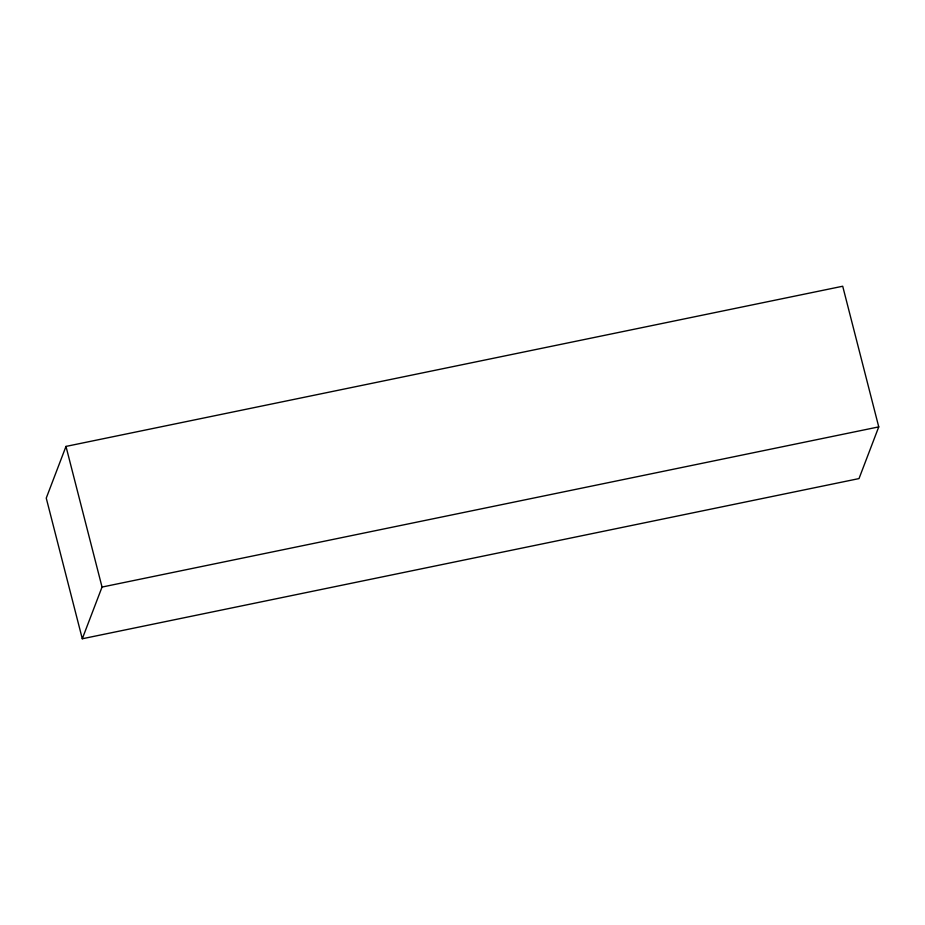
<?xml version="1.0" encoding="UTF-8"?>
<svg xmlns="http://www.w3.org/2000/svg" width="925" height="925" viewBox="0 0 925 925"><rect width="100%" height="100%" fill="white"/><g stroke="black" fill="none" stroke-linecap="round" stroke-linejoin="round"><path stroke-width="1.39" d="M65.987 446.417L46.25 498.113L82.29 638.759L859.013 478.583L878.75 426.887L842.71 286.241L65.987 446.417L102.039 587.063L82.29 638.759M102.039 587.063L878.75 426.887"/></g></svg>
